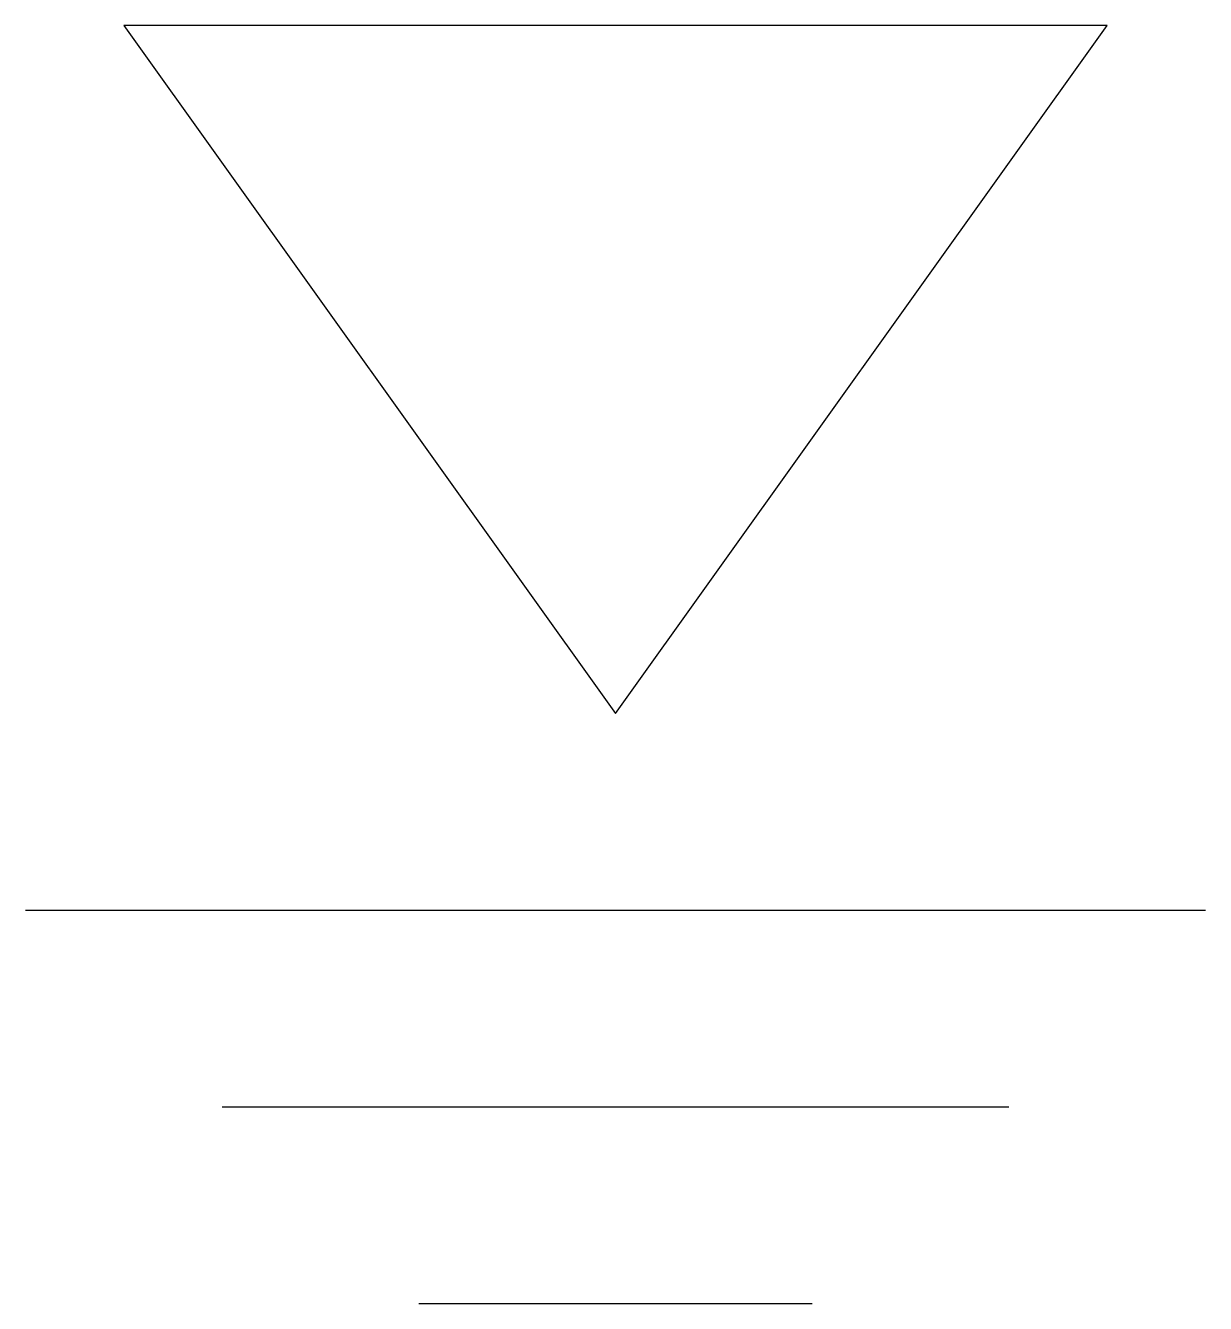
# Model space of a CAD drawing. Header units: metres. Extents: x -240 to 240, y -240 to 280.
import ezdxf

# ---------------------------------------------------------------- set-up
doc = ezdxf.new("R2010")
doc.units = ezdxf.units.M
doc.header["$MEASUREMENT"] = 0
doc.layers.get('0').update_dxf_attribs({"linetype": 'CONTINUOUS'})

msp = doc.modelspace()

# ---------------------------------------------------------------- linework, layer by layer
at = {"color": 2, "linetype": 'Continuous'}
for p, q in [((-200, 280), (0, 0)), ((200, 280), (-200, 280)), ((0, 0), (200, 280)), ((-240, -80), (240, -80)), ((-160, -160), (160, -160)), ((-80, -240), (80, -240))]:
    msp.add_line(p, q, dxfattribs=at)

doc.saveas('drawing.dxf')
